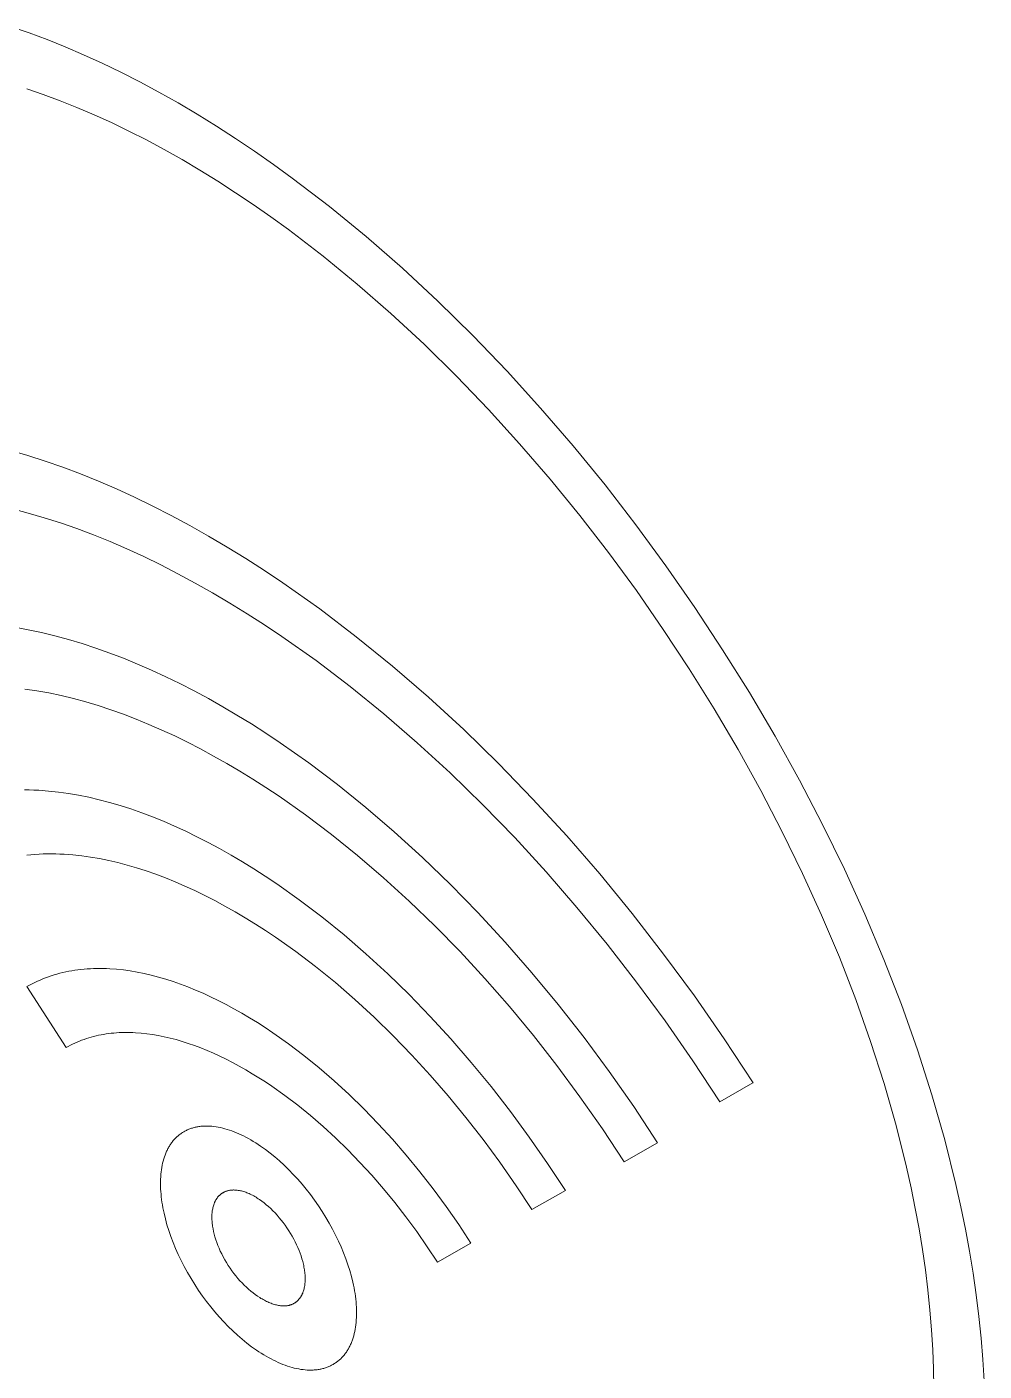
# Model space of a CAD drawing. Header units: inches. Extents: x -10 to 196, y -2 to 124.
# Drawn here: x 141.011 to 141.637, y 65.175 to 66.054 of the extents above; entities that cross this region are included whole.
import ezdxf

# ---------------------------------------------------------------- set-up
doc = ezdxf.new("R2010")
doc.units = ezdxf.units.IN
doc.layers.add('ZANO_R', color=7, linetype='Continuous', lineweight=0)

msp = doc.modelspace()

# ---------------------------------------------------------------- linework, layer by layer
at = {"layer": 'ZANO_R'}
for p, q in [((141.01227, 66.05018), (141.00062, 66.05416)), ((141.02405, 66.04582), (141.01227, 66.05018)), ((141.03595, 66.04107), (141.02405, 66.04582)), ((141.04797, 66.03594), (141.03595, 66.04107)), ((141.06011, 66.03042), (141.04797, 66.03594)), ((141.07236, 66.02451), (141.06011, 66.03042)), ((141.08472, 66.01822), (141.07236, 66.02451)), ((141.01075, 66.01368), (141.0216, 66.00997)), ((141.0216, 66.00997), (141.03257, 66.0059)), ((141.09718, 66.01152), (141.08472, 66.01822)), ((141.10975, 66.00444), (141.09718, 66.01152)), ((141.03257, 66.0059), (141.04365, 66.00148)), ((141.04365, 66.00148), (141.05484, 65.99671)), ((141.12234, 65.997), (141.10975, 66.00444)), ((141.05484, 65.99671), (141.06615, 65.99157)), ((141.13488, 65.98925), (141.12234, 65.997)), ((141.06615, 65.99157), (141.07756, 65.98606)), ((141.07756, 65.98606), (141.08907, 65.9802)), ((141.14737, 65.98121), (141.13488, 65.98925)), ((141.08907, 65.9802), (141.10068, 65.97397)), ((141.15979, 65.97287), (141.14737, 65.98121)), ((141.10068, 65.97397), (141.11238, 65.96737)), ((141.11238, 65.96737), (141.12411, 65.96044)), ((141.17215, 65.96424), (141.15979, 65.97287)), ((141.12411, 65.96044), (141.13579, 65.95322)), ((141.18444, 65.95534), (141.17215, 65.96424)), ((141.13579, 65.95322), (141.14742, 65.94573)), ((141.20879, 65.93672), (141.18444, 65.95534)), ((141.14742, 65.94573), (141.15899, 65.93797)), ((141.15899, 65.93797), (141.17049, 65.92993)), ((141.23282, 65.91706), (141.20879, 65.93672)), ((141.17049, 65.92993), (141.18194, 65.92164)), ((141.18194, 65.92164), (141.20462, 65.9043)), ((141.25649, 65.8964), (141.23282, 65.91706)), ((141.20462, 65.9043), (141.227, 65.88599)), ((141.27976, 65.87482), (141.25649, 65.8964)), ((141.227, 65.88599), (141.24904, 65.86675)), ((141.30261, 65.85234), (141.27976, 65.87482)), ((141.24904, 65.86675), (141.27071, 65.84665)), ((141.325, 65.82903), (141.30261, 65.85234)), ((141.27071, 65.84665), (141.29199, 65.82572)), ((141.29199, 65.82572), (141.31284, 65.80401)), ((141.34689, 65.80495), (141.325, 65.82903)), ((141.31284, 65.80401), (141.33323, 65.78158)), ((141.36826, 65.78013), (141.34689, 65.80495)), ((141.33323, 65.78158), (141.35313, 65.75846)), ((141.01153, 65.77391), (141.00025, 65.77721)), ((141.02292, 65.77026), (141.01153, 65.77391)), ((141.38906, 65.75464), (141.36826, 65.78013)), ((141.03441, 65.76624), (141.02292, 65.77026)), ((141.04601, 65.76186), (141.03441, 65.76624)), ((141.0577, 65.75712), (141.04601, 65.76186)), ((141.06948, 65.75202), (141.0577, 65.75712)), ((141.35313, 65.75846), (141.37251, 65.73472)), ((141.08136, 65.74657), (141.06948, 65.75202)), ((141.09332, 65.74076), (141.08136, 65.74657)), ((141.40927, 65.72852), (141.38906, 65.75464)), ((141.00137, 65.73903), (141.01177, 65.7363)), ((141.10536, 65.73459), (141.09332, 65.74076)), ((141.01177, 65.7363), (141.02228, 65.73322)), ((141.02228, 65.73322), (141.03288, 65.72981)), ((141.03288, 65.72981), (141.04359, 65.72607)), ((141.11747, 65.72807), (141.10536, 65.73459)), ((141.37251, 65.73472), (141.39133, 65.7104)), ((141.42886, 65.70183), (141.40927, 65.72852)), ((141.04359, 65.72607), (141.05438, 65.72199)), ((141.05438, 65.72199), (141.06527, 65.71758)), ((141.12966, 65.72119), (141.11747, 65.72807)), ((141.14188, 65.71398), (141.12966, 65.72119)), ((141.06527, 65.71758), (141.07625, 65.71284)), ((141.07625, 65.71284), (141.08731, 65.70776)), ((141.15406, 65.70647), (141.14188, 65.71398)), ((141.08731, 65.70776), (141.09844, 65.70234)), ((141.09844, 65.70234), (141.10966, 65.6966)), ((141.16622, 65.69867), (141.15406, 65.70647)), ((141.39133, 65.7104), (141.40958, 65.68554)), ((141.10966, 65.6966), (141.12094, 65.69052)), ((141.17834, 65.69058), (141.16622, 65.69867)), ((141.44779, 65.67462), (141.42886, 65.70183)), ((141.12094, 65.69052), (141.13229, 65.68412)), ((141.20245, 65.67355), (141.17834, 65.69058)), ((141.40958, 65.68554), (141.4272, 65.6602)), ((141.13229, 65.68412), (141.14367, 65.6774)), ((141.14367, 65.6774), (141.15502, 65.67041)), ((141.15502, 65.67041), (141.16634, 65.66315)), ((141.22638, 65.6554), (141.20245, 65.67355)), ((141.46602, 65.64694), (141.44779, 65.67462)), ((141.01169, 65.65999), (141.00304, 65.66156)), ((141.02041, 65.65814), (141.01169, 65.65999)), ((141.02921, 65.65601), (141.02041, 65.65814)), ((141.16634, 65.66315), (141.17762, 65.65561)), ((141.4272, 65.6602), (141.44418, 65.63442)), ((141.03807, 65.65361), (141.02921, 65.65601)), ((141.047, 65.65093), (141.03807, 65.65361)), ((141.056, 65.64798), (141.047, 65.65093)), ((141.17762, 65.65561), (141.20008, 65.63975)), ((141.25008, 65.63619), (141.22638, 65.6554)), ((141.06505, 65.64476), (141.056, 65.64798)), ((141.07415, 65.64128), (141.06505, 65.64476)), ((141.0833, 65.63753), (141.07415, 65.64128)), ((141.48353, 65.61884), (141.46602, 65.64694)), ((141.09249, 65.63352), (141.0833, 65.63753)), ((141.10172, 65.62925), (141.09249, 65.63352)), ((141.20008, 65.63975), (141.22237, 65.62285)), ((141.27352, 65.61593), (141.25008, 65.63619)), ((141.44418, 65.63442), (141.46049, 65.60825)), ((141.11099, 65.62473), (141.10172, 65.62925)), ((141.12029, 65.61995), (141.11099, 65.62473)), ((141.00953, 65.62122), (141.01736, 65.62004)), ((141.01736, 65.62004), (141.02526, 65.61861)), ((141.02526, 65.61861), (141.03323, 65.61692)), ((141.03323, 65.61692), (141.04127, 65.61497)), ((141.04127, 65.61497), (141.04937, 65.61278)), ((141.12961, 65.61492), (141.12029, 65.61995)), ((141.13896, 65.60964), (141.12961, 65.61492)), ((141.22237, 65.62285), (141.24444, 65.60496)), ((141.29666, 65.59468), (141.27352, 65.61593)), ((141.50027, 65.59038), (141.48353, 65.61884)), ((141.04937, 65.61278), (141.05754, 65.61033)), ((141.05754, 65.61033), (141.06576, 65.60763)), ((141.06576, 65.60763), (141.07403, 65.60469)), ((141.14832, 65.60412), (141.13896, 65.60964)), ((141.46049, 65.60825), (141.47608, 65.58174)), ((141.07403, 65.60469), (141.08235, 65.60151)), ((141.08235, 65.60151), (141.09071, 65.59808)), ((141.09071, 65.59808), (141.09911, 65.59441)), ((141.1577, 65.59835), (141.14832, 65.60412)), ((141.16708, 65.59234), (141.1577, 65.59835)), ((141.24444, 65.60496), (141.26626, 65.5861)), ((141.09911, 65.59441), (141.10755, 65.59051)), ((141.10755, 65.59051), (141.11602, 65.58638)), ((141.17647, 65.5861), (141.16708, 65.59234)), ((141.31948, 65.57245), (141.29666, 65.59468)), ((141.51622, 65.5616), (141.50027, 65.59038)), ((141.11602, 65.58638), (141.12452, 65.58201)), ((141.12452, 65.58201), (141.13304, 65.57741)), ((141.19525, 65.5729), (141.17647, 65.5861)), ((141.26626, 65.5861), (141.28782, 65.5663)), ((141.47608, 65.58174), (141.49094, 65.55494)), ((141.13304, 65.57741), (141.14159, 65.57259)), ((141.14159, 65.57259), (141.15014, 65.56754)), ((141.21399, 65.55877), (141.19525, 65.5729)), ((141.34193, 65.54928), (141.31948, 65.57245)), ((141.15014, 65.56754), (141.15871, 65.56227)), ((141.15871, 65.56227), (141.16729, 65.55678)), ((141.28782, 65.5663), (141.30907, 65.54559)), ((141.53135, 65.53257), (141.51622, 65.5616)), ((141.01233, 65.55523), (141.00922, 65.55527)), ((141.01547, 65.55513), (141.01233, 65.55523)), ((141.01863, 65.55498), (141.01547, 65.55513)), ((141.02501, 65.55452), (141.01863, 65.55498)), ((141.03148, 65.55383), (141.02501, 65.55452)), ((141.03803, 65.55291), (141.03148, 65.55383)), ((141.04466, 65.55178), (141.03803, 65.55291)), ((141.16729, 65.55678), (141.17587, 65.55107)), ((141.23266, 65.54374), (141.21399, 65.55877)), ((141.49094, 65.55494), (141.50503, 65.5279)), ((141.05137, 65.55042), (141.04466, 65.55178)), ((141.05815, 65.54884), (141.05137, 65.55042)), ((141.065, 65.54703), (141.05815, 65.54884)), ((141.07192, 65.54501), (141.065, 65.54703)), ((141.07891, 65.54276), (141.07192, 65.54501)), ((141.17587, 65.55107), (141.19304, 65.539)), ((141.30907, 65.54559), (141.32998, 65.52402)), ((141.36398, 65.52521), (141.34193, 65.54928)), ((141.08597, 65.5403), (141.07891, 65.54276)), ((141.09308, 65.53761), (141.08597, 65.5403)), ((141.10026, 65.5347), (141.09308, 65.53761)), ((141.19304, 65.539), (141.21016, 65.52609)), ((141.25122, 65.52783), (141.23266, 65.54374)), ((141.10749, 65.53158), (141.10026, 65.5347)), ((141.11477, 65.52823), (141.10749, 65.53158)), ((141.12211, 65.52466), (141.11477, 65.52823)), ((141.26965, 65.51106), (141.25122, 65.52783)), ((141.50503, 65.5279), (141.51831, 65.50066)), ((141.54562, 65.50332), (141.53135, 65.53257)), ((141.1295, 65.52088), (141.12211, 65.52466)), ((141.13694, 65.51688), (141.1295, 65.52088)), ((141.21016, 65.52609), (141.22723, 65.51236)), ((141.32998, 65.52402), (141.35052, 65.5016)), ((141.38561, 65.50027), (141.36398, 65.52521)), ((141.0108, 65.51259), (141.01345, 65.51285)), ((141.01345, 65.51285), (141.01611, 65.51307)), ((141.01611, 65.51307), (141.0188, 65.51323)), ((141.0188, 65.51323), (141.0215, 65.51335)), ((141.0215, 65.51335), (141.02423, 65.51341)), ((141.02423, 65.51341), (141.02698, 65.51343)), ((141.02698, 65.51343), (141.02974, 65.5134)), ((141.02974, 65.5134), (141.03253, 65.51331)), ((141.03253, 65.51331), (141.03534, 65.51318)), ((141.03534, 65.51318), (141.04101, 65.51276)), ((141.04101, 65.51276), (141.04675, 65.51215)), ((141.04675, 65.51215), (141.05257, 65.51134)), ((141.05257, 65.51134), (141.05846, 65.51033)), ((141.05846, 65.51033), (141.06441, 65.50912)), ((141.06441, 65.50912), (141.07044, 65.50772)), ((141.14442, 65.51265), (141.13694, 65.51688)), ((141.15191, 65.50823), (141.14442, 65.51265)), ((141.22723, 65.51236), (141.2442, 65.49781)), ((141.2879, 65.49344), (141.26965, 65.51106)), ((141.07044, 65.50772), (141.07652, 65.50612)), ((141.07652, 65.50612), (141.08267, 65.50432)), ((141.08267, 65.50432), (141.08888, 65.50232)), ((141.08888, 65.50232), (141.09514, 65.50013)), ((141.09514, 65.50013), (141.10146, 65.49775)), ((141.15939, 65.50362), (141.15191, 65.50823)), ((141.16685, 65.49884), (141.15939, 65.50362)), ((141.35052, 65.5016), (141.37066, 65.47838)), ((141.40677, 65.4745), (141.38561, 65.50027)), ((141.51831, 65.50066), (141.53077, 65.47328)), ((141.55899, 65.47392), (141.54562, 65.50332)), ((141.10146, 65.49775), (141.10783, 65.49517)), ((141.10783, 65.49517), (141.11425, 65.49239)), ((141.11425, 65.49239), (141.12072, 65.48942)), ((141.17429, 65.49387), (141.16685, 65.49884)), ((141.18909, 65.48342), (141.17429, 65.49387)), ((141.2442, 65.49781), (141.26104, 65.48248)), ((141.30594, 65.475), (141.2879, 65.49344)), ((141.12072, 65.48942), (141.12724, 65.48625)), ((141.12724, 65.48625), (141.1338, 65.48289)), ((141.1338, 65.48289), (141.1404, 65.47933)), ((141.20377, 65.47228), (141.18909, 65.48342)), ((141.26104, 65.48248), (141.27772, 65.46638)), ((141.1404, 65.47933), (141.14705, 65.47558)), ((141.14705, 65.47558), (141.1537, 65.47165)), ((141.32374, 65.45575), (141.30594, 65.475)), ((141.37066, 65.47838), (141.39037, 65.45438)), ((141.42742, 65.44793), (141.40677, 65.4745)), ((141.57143, 65.44442), (141.55899, 65.47392)), ((141.1537, 65.47165), (141.16034, 65.46756)), ((141.16034, 65.46756), (141.16697, 65.46331)), ((141.21832, 65.46049), (141.20377, 65.47228)), ((141.27772, 65.46638), (141.29421, 65.44952)), ((141.53077, 65.47328), (141.54236, 65.4458)), ((141.16697, 65.46331), (141.17357, 65.4589)), ((141.17357, 65.4589), (141.18672, 65.44962)), ((141.2327, 65.44806), (141.21832, 65.46049)), ((141.18672, 65.44962), (141.19976, 65.43973)), ((141.24691, 65.43501), (141.2327, 65.44806)), ((141.29421, 65.44952), (141.31048, 65.43193)), ((141.34126, 65.43572), (141.32374, 65.45575)), ((141.39037, 65.45438), (141.40961, 65.42963)), ((141.44755, 65.4206), (141.42742, 65.44793)), ((141.05451, 65.43843), (141.05242, 65.43834)), ((141.05662, 65.43848), (141.05451, 65.43843)), ((141.05873, 65.4385), (141.05662, 65.43848)), ((141.06087, 65.43847), (141.05873, 65.4385)), ((141.06302, 65.43841), (141.06087, 65.43847)), ((141.06519, 65.4383), (141.06302, 65.43841)), ((141.19976, 65.43973), (141.21267, 65.42926)), ((141.54236, 65.4458), (141.55306, 65.41827)), ((141.58292, 65.41486), (141.57143, 65.44442)), ((141.01779, 65.43013), (141.01605, 65.42931)), ((141.01956, 65.43092), (141.01779, 65.43013)), ((141.02134, 65.43166), (141.01956, 65.43092)), ((141.02315, 65.43237), (141.02134, 65.43166)), ((141.02497, 65.43304), (141.02315, 65.43237)), ((141.02682, 65.43367), (141.02497, 65.43304)), ((141.02868, 65.43426), (141.02682, 65.43367)), ((141.03056, 65.43482), (141.02868, 65.43426)), ((141.03246, 65.43533), (141.03056, 65.43482)), ((141.03438, 65.43581), (141.03246, 65.43533)), ((141.03631, 65.43624), (141.03438, 65.43581)), ((141.03827, 65.43664), (141.03631, 65.43624)), ((141.04024, 65.437), (141.03827, 65.43664)), ((141.04223, 65.43732), (141.04024, 65.437)), ((141.04423, 65.4376), (141.04223, 65.43732)), ((141.04625, 65.43784), (141.04423, 65.4376)), ((141.04829, 65.43805), (141.04625, 65.43784)), ((141.05035, 65.43822), (141.04829, 65.43805)), ((141.05242, 65.43834), (141.05035, 65.43822)), ((141.06956, 65.43798), (141.06519, 65.4383)), ((141.074, 65.43751), (141.06956, 65.43798)), ((141.07849, 65.43688), (141.074, 65.43751)), ((141.08303, 65.4361), (141.07849, 65.43688)), ((141.08763, 65.43517), (141.08303, 65.4361)), ((141.09227, 65.43409), (141.08763, 65.43517)), ((141.09697, 65.43285), (141.09227, 65.43409)), ((141.10171, 65.43147), (141.09697, 65.43285)), ((141.1065, 65.42993), (141.10171, 65.43147)), ((141.11134, 65.42824), (141.1065, 65.42993)), ((141.26091, 65.42137), (141.24691, 65.43501)), ((141.31048, 65.43193), (141.32649, 65.41363)), ((141.35847, 65.41493), (141.34126, 65.43572)), ((141.40961, 65.42963), (141.42835, 65.40417)), ((141.01261, 65.42754), (141.01093, 65.4266)), ((141.01093, 65.4266), (141.03648, 65.38672)), ((141.01432, 65.42844), (141.01261, 65.42754)), ((141.01605, 65.42931), (141.01432, 65.42844)), ((141.11621, 65.4264), (141.11134, 65.42824)), ((141.12113, 65.4244), (141.11621, 65.4264)), ((141.12609, 65.42226), (141.12113, 65.4244)), ((141.13108, 65.41997), (141.12609, 65.42226)), ((141.21267, 65.42926), (141.22545, 65.41822)), ((141.27469, 65.40715), (141.26091, 65.42137)), ((141.13611, 65.41752), (141.13108, 65.41997)), ((141.14118, 65.41493), (141.13611, 65.41752)), ((141.14627, 65.41219), (141.14118, 65.41493)), ((141.1514, 65.40929), (141.14627, 65.41219)), ((141.22545, 65.41822), (141.23806, 65.40663)), ((141.32649, 65.41363), (141.34222, 65.39463)), ((141.37532, 65.3934), (141.35847, 65.41493)), ((141.46711, 65.39253), (141.44755, 65.4206)), ((141.55306, 65.41827), (141.56283, 65.39074)), ((141.59341, 65.3853), (141.58292, 65.41486)), ((141.15654, 65.40626), (141.1514, 65.40929)), ((141.16166, 65.4031), (141.15654, 65.40626)), ((141.23806, 65.40663), (141.2505, 65.39452)), ((141.28822, 65.39238), (141.27469, 65.40715)), ((141.42835, 65.40417), (141.44657, 65.37804)), ((141.05611, 65.39441), (141.05773, 65.39478)), ((141.05773, 65.39478), (141.05936, 65.39511)), ((141.05936, 65.39511), (141.06101, 65.39541)), ((141.06101, 65.39541), (141.06268, 65.39568)), ((141.06268, 65.39568), (141.06436, 65.39591)), ((141.06436, 65.39591), (141.06605, 65.39612)), ((141.06605, 65.39612), (141.06775, 65.39629)), ((141.06775, 65.39629), (141.06948, 65.39643)), ((141.06948, 65.39643), (141.07121, 65.39653)), ((141.07121, 65.39653), (141.07296, 65.39661)), ((141.07296, 65.39661), (141.07472, 65.39665)), ((141.07472, 65.39665), (141.07649, 65.39666)), ((141.07649, 65.39666), (141.07828, 65.39664)), ((141.07828, 65.39664), (141.08008, 65.39659)), ((141.08008, 65.39659), (141.08189, 65.3965)), ((141.08189, 65.3965), (141.08555, 65.39623)), ((141.08555, 65.39623), (141.08926, 65.39584)), ((141.08926, 65.39584), (141.09302, 65.39531)), ((141.09302, 65.39531), (141.09682, 65.39466)), ((141.09682, 65.39466), (141.10066, 65.39388)), ((141.16677, 65.39982), (141.16166, 65.4031)), ((141.17187, 65.39642), (141.16677, 65.39982)), ((141.18202, 65.38925), (141.17187, 65.39642)), ((141.2505, 65.39452), (141.26274, 65.38189)), ((141.34222, 65.39463), (141.35763, 65.37495)), ((141.03649, 65.38671), (141.0379, 65.3875)), ((141.0379, 65.3875), (141.03932, 65.38825)), ((141.03932, 65.38825), (141.04077, 65.38898)), ((141.04077, 65.38898), (141.04223, 65.38967)), ((141.04223, 65.38967), (141.04371, 65.39032)), ((141.04371, 65.39032), (141.0452, 65.39095)), ((141.0452, 65.39095), (141.04671, 65.39154)), ((141.04671, 65.39154), (141.04824, 65.3921)), ((141.04824, 65.3921), (141.04978, 65.39263)), ((141.04978, 65.39263), (141.05134, 65.39312)), ((141.05134, 65.39312), (141.05292, 65.39358)), ((141.05292, 65.39358), (141.0545, 65.39401)), ((141.0545, 65.39401), (141.05611, 65.39441)), ((141.10066, 65.39388), (141.10455, 65.39297)), ((141.10455, 65.39297), (141.10848, 65.39194)), ((141.10848, 65.39194), (141.11245, 65.39078)), ((141.11245, 65.39078), (141.11646, 65.38949)), ((141.11646, 65.38949), (141.12051, 65.38808)), ((141.12051, 65.38808), (141.12459, 65.38654)), ((141.12459, 65.38654), (141.1287, 65.38487)), ((141.19208, 65.38162), (141.18202, 65.38925)), ((141.30149, 65.37708), (141.28822, 65.39238)), ((141.3918, 65.37114), (141.37532, 65.3934)), ((141.48606, 65.36377), (141.46711, 65.39253)), ((141.56283, 65.39074), (141.57164, 65.36326)), ((141.1287, 65.38487), (141.13285, 65.38308)), ((141.13285, 65.38308), (141.13703, 65.38116)), ((141.13703, 65.38116), (141.14124, 65.37911)), ((141.14124, 65.37911), (141.14547, 65.37694)), ((141.14547, 65.37694), (141.14974, 65.37464)), ((141.20205, 65.37354), (141.19208, 65.38162)), ((141.26274, 65.38189), (141.27476, 65.36877)), ((141.31448, 65.36126), (141.30149, 65.37708)), ((141.44657, 65.37804), (141.46422, 65.35125)), ((141.60287, 65.35579), (141.59341, 65.3853)), ((141.14974, 65.37464), (141.15403, 65.37222)), ((141.15403, 65.37222), (141.15833, 65.36968)), ((141.15833, 65.36968), (141.16262, 65.36704)), ((141.21191, 65.36502), (141.20205, 65.37354)), ((141.27476, 65.36877), (141.28655, 65.35518)), ((141.35763, 65.37495), (141.37268, 65.35461)), ((141.40785, 65.34818), (141.3918, 65.37114)), ((141.16262, 65.36704), (141.1669, 65.3643)), ((141.1669, 65.3643), (141.17116, 65.36145)), ((141.17116, 65.36145), (141.17965, 65.35545)), ((141.22164, 65.35608), (141.21191, 65.36502)), ((141.32716, 65.34495), (141.31448, 65.36126)), ((141.46422, 65.35125), (141.48582, 65.36363)), ((141.48582, 65.36363), (141.48606, 65.36377)), ((141.57164, 65.36326), (141.57947, 65.33588)), ((141.17965, 65.35545), (141.18807, 65.34907)), ((141.23124, 65.34672), (141.22164, 65.35608)), ((141.28655, 65.35518), (141.29808, 65.34113)), ((141.37268, 65.35461), (141.38735, 65.33362)), ((141.61128, 65.32639), (141.60287, 65.35579)), ((141.18807, 65.34907), (141.19641, 65.3423)), ((141.19641, 65.3423), (141.20466, 65.33518)), ((141.24068, 65.33698), (141.23124, 65.34672)), ((141.33951, 65.32818), (141.32716, 65.34495)), ((141.42345, 65.32454), (141.40785, 65.34818)), ((141.11632, 65.33311), (141.11576, 65.33287)), ((141.11687, 65.33335), (141.11632, 65.33311)), ((141.11743, 65.33357), (141.11687, 65.33335)), ((141.118, 65.33378), (141.11743, 65.33357)), ((141.11858, 65.33397), (141.118, 65.33378)), ((141.11916, 65.33416), (141.11858, 65.33397)), ((141.11974, 65.33433), (141.11916, 65.33416)), ((141.12033, 65.33449), (141.11974, 65.33433)), ((141.12093, 65.33464), (141.12033, 65.33449)), ((141.12154, 65.33477), (141.12093, 65.33464)), ((141.12214, 65.3349), (141.12154, 65.33477)), ((141.12276, 65.33501), (141.12214, 65.3349)), ((141.12338, 65.33511), (141.12276, 65.33501)), ((141.124, 65.3352), (141.12338, 65.33511)), ((141.12463, 65.33527), (141.124, 65.3352)), ((141.12527, 65.33534), (141.12463, 65.33527)), ((141.12591, 65.33539), (141.12527, 65.33534)), ((141.12655, 65.33543), (141.12591, 65.33539)), ((141.1272, 65.33545), (141.12655, 65.33543)), ((141.12786, 65.33547), (141.1272, 65.33545)), ((141.12852, 65.33547), (141.12786, 65.33547)), ((141.12918, 65.33547), (141.12852, 65.33547)), ((141.12985, 65.33545), (141.12918, 65.33547)), ((141.13053, 65.33541), (141.12985, 65.33545)), ((141.13189, 65.33531), (141.13053, 65.33541)), ((141.13327, 65.33517), (141.13189, 65.33531)), ((141.13467, 65.33497), (141.13327, 65.33517)), ((141.13608, 65.33473), (141.13467, 65.33497)), ((141.13751, 65.33444), (141.13608, 65.33473)), ((141.13896, 65.3341), (141.13751, 65.33444)), ((141.14042, 65.33372), (141.13896, 65.3341)), ((141.1419, 65.33329), (141.14042, 65.33372)), ((141.14339, 65.33281), (141.1419, 65.33329)), ((141.20466, 65.33518), (141.21281, 65.32769)), ((141.24996, 65.32686), (141.24068, 65.33698)), ((141.29808, 65.34113), (141.30934, 65.32665)), ((141.38735, 65.33362), (141.40161, 65.31202)), ((141.57947, 65.33588), (141.58628, 65.30864)), ((141.10548, 65.32443), (141.10512, 65.32392)), ((141.10585, 65.32493), (141.10548, 65.32443)), ((141.10623, 65.32541), (141.10585, 65.32493)), ((141.10662, 65.32589), (141.10623, 65.32541)), ((141.10702, 65.32636), (141.10662, 65.32589)), ((141.10743, 65.32681), (141.10702, 65.32636)), ((141.10785, 65.32726), (141.10743, 65.32681)), ((141.10828, 65.3277), (141.10785, 65.32726)), ((141.10872, 65.32812), (141.10828, 65.3277)), ((141.10917, 65.32853), (141.10872, 65.32812)), ((141.10962, 65.32894), (141.10917, 65.32853)), ((141.11009, 65.32933), (141.10962, 65.32894)), ((141.11057, 65.32971), (141.11009, 65.32933)), ((141.11105, 65.33008), (141.11057, 65.32971)), ((141.11155, 65.33044), (141.11105, 65.33008)), ((141.11205, 65.33079), (141.11155, 65.33044)), ((141.11257, 65.33113), (141.11205, 65.33079)), ((141.11309, 65.33146), (141.11257, 65.33113)), ((141.11363, 65.33177), (141.11309, 65.33146)), ((141.11415, 65.33206), (141.11363, 65.33177)), ((141.11468, 65.33234), (141.11415, 65.33206)), ((141.11522, 65.33261), (141.11468, 65.33234)), ((141.11576, 65.33287), (141.11522, 65.33261)), ((141.1449, 65.33228), (141.14339, 65.33281)), ((141.14641, 65.33171), (141.1449, 65.33228)), ((141.14795, 65.33109), (141.14641, 65.33171)), ((141.14949, 65.33042), (141.14795, 65.33109)), ((141.15104, 65.32971), (141.14949, 65.33042)), ((141.15261, 65.32895), (141.15104, 65.32971)), ((141.15418, 65.32814), (141.15261, 65.32895)), ((141.15577, 65.32729), (141.15418, 65.32814)), ((141.15737, 65.32638), (141.15577, 65.32729)), ((141.15897, 65.32544), (141.15737, 65.32638)), ((141.16056, 65.32446), (141.15897, 65.32544)), ((141.16215, 65.32343), (141.16056, 65.32446)), ((141.21281, 65.32769), (141.22084, 65.31987)), ((141.25906, 65.31637), (141.24996, 65.32686)), ((141.30934, 65.32665), (141.32031, 65.31175)), ((141.35151, 65.31095), (141.33951, 65.32818)), ((141.40161, 65.31202), (141.42345, 65.32454)), ((141.61859, 65.29714), (141.61128, 65.32639)), ((141.10126, 65.31649), (141.10081, 65.31522)), ((141.1015, 65.31712), (141.10126, 65.31649)), ((141.10175, 65.31773), (141.1015, 65.31712)), ((141.10201, 65.31834), (141.10175, 65.31773)), ((141.10228, 65.31894), (141.10201, 65.31834)), ((141.10256, 65.31953), (141.10228, 65.31894)), ((141.10284, 65.32011), (141.10256, 65.31953)), ((141.10314, 65.32069), (141.10284, 65.32011)), ((141.10345, 65.32125), (141.10314, 65.32069)), ((141.10376, 65.3218), (141.10345, 65.32125)), ((141.10409, 65.32235), (141.10376, 65.3218)), ((141.10442, 65.32288), (141.10409, 65.32235)), ((141.10476, 65.32341), (141.10442, 65.32288)), ((141.10512, 65.32392), (141.10476, 65.32341)), ((141.16374, 65.32237), (141.16215, 65.32343)), ((141.1669, 65.32014), (141.16374, 65.32237)), ((141.17004, 65.31777), (141.1669, 65.32014)), ((141.17314, 65.31525), (141.17004, 65.31777)), ((141.22084, 65.31987), (141.22874, 65.31172)), ((141.26796, 65.30553), (141.25906, 65.31637)), ((141.09888, 65.3069), (141.09869, 65.30541)), ((141.09911, 65.30836), (141.09888, 65.3069)), ((141.09937, 65.30979), (141.09911, 65.30836)), ((141.09968, 65.3112), (141.09937, 65.30979)), ((141.10002, 65.31257), (141.09968, 65.3112)), ((141.10039, 65.31391), (141.10002, 65.31257)), ((141.10081, 65.31522), (141.10039, 65.31391)), ((141.17621, 65.3126), (141.17314, 65.31525)), ((141.17924, 65.30981), (141.17621, 65.3126)), ((141.18223, 65.3069), (141.17924, 65.30981)), ((141.18517, 65.30387), (141.18223, 65.3069)), ((141.22874, 65.31172), (141.2365, 65.30324)), ((141.32031, 65.31175), (141.33097, 65.29646)), ((141.36314, 65.2933), (141.35151, 65.31095)), ((141.58628, 65.30864), (141.58929, 65.29509)), ((141.09829, 65.29918), (141.09828, 65.29757)), ((141.09833, 65.30078), (141.09829, 65.29918)), ((141.09841, 65.30235), (141.09833, 65.30078)), ((141.09853, 65.30389), (141.09841, 65.30235)), ((141.09869, 65.30541), (141.09853, 65.30389)), ((141.18806, 65.30071), (141.18517, 65.30387)), ((141.19089, 65.29745), (141.18806, 65.30071)), ((141.2365, 65.30324), (141.24411, 65.29447)), ((141.27665, 65.29435), (141.26796, 65.30553)), ((141.09828, 65.29757), (141.09831, 65.29592)), ((141.09831, 65.29592), (141.09837, 65.29426)), ((141.09837, 65.29426), (141.09848, 65.29257)), ((141.09848, 65.29257), (141.09862, 65.29086)), ((141.09862, 65.29086), (141.09879, 65.28913)), ((141.09879, 65.28913), (141.099, 65.28739)), ((141.13567, 65.28885), (141.13586, 65.28908)), ((141.13586, 65.28908), (141.13605, 65.2893)), ((141.13605, 65.2893), (141.13624, 65.28952)), ((141.13624, 65.28952), (141.13644, 65.28973)), ((141.13644, 65.28973), (141.13664, 65.28993)), ((141.13664, 65.28993), (141.13685, 65.29014)), ((141.13685, 65.29014), (141.13706, 65.29033)), ((141.13706, 65.29033), (141.13728, 65.29053)), ((141.13728, 65.29053), (141.1375, 65.29071)), ((141.1375, 65.29071), (141.13773, 65.2909)), ((141.13773, 65.2909), (141.13796, 65.29107)), ((141.13796, 65.29107), (141.1382, 65.29124)), ((141.1382, 65.29124), (141.13844, 65.29141)), ((141.13844, 65.29141), (141.13868, 65.29157)), ((141.13868, 65.29157), (141.13893, 65.29173)), ((141.13893, 65.29173), (141.13918, 65.29187)), ((141.13918, 65.29187), (141.13943, 65.29201)), ((141.13943, 65.29201), (141.13969, 65.29215)), ((141.13969, 65.29215), (141.13994, 65.29228)), ((141.13994, 65.29228), (141.1402, 65.2924)), ((141.1402, 65.2924), (141.14046, 65.29251)), ((141.14046, 65.29251), (141.14073, 65.29263)), ((141.14073, 65.29263), (141.14099, 65.29273)), ((141.14099, 65.29273), (141.14127, 65.29283)), ((141.14127, 65.29283), (141.14154, 65.29292)), ((141.14154, 65.29292), (141.14181, 65.29301)), ((141.14181, 65.29301), (141.14209, 65.29309)), ((141.14209, 65.29309), (141.14237, 65.29317)), ((141.14237, 65.29317), (141.14266, 65.29324)), ((141.14266, 65.29324), (141.14295, 65.2933)), ((141.14295, 65.2933), (141.14324, 65.29336)), ((141.14324, 65.29336), (141.14353, 65.29342)), ((141.14353, 65.29342), (141.14382, 65.29346)), ((141.14382, 65.29346), (141.14412, 65.29351)), ((141.14412, 65.29351), (141.14442, 65.29354)), ((141.14442, 65.29354), (141.14472, 65.29357)), ((141.14472, 65.29357), (141.14503, 65.2936)), ((141.14503, 65.2936), (141.14533, 65.29362)), ((141.14533, 65.29362), (141.14564, 65.29363)), ((141.14564, 65.29363), (141.14595, 65.29364)), ((141.14595, 65.29364), (141.14627, 65.29364)), ((141.14627, 65.29364), (141.14658, 65.29363)), ((141.14658, 65.29363), (141.1469, 65.29363)), ((141.1469, 65.29363), (141.14722, 65.29361)), ((141.14722, 65.29361), (141.14787, 65.29356)), ((141.14787, 65.29356), (141.14853, 65.29349)), ((141.14853, 65.29349), (141.14919, 65.2934)), ((141.14919, 65.2934), (141.14987, 65.29328)), ((141.14987, 65.29328), (141.15055, 65.29315)), ((141.15055, 65.29315), (141.15124, 65.29299)), ((141.15124, 65.29299), (141.15193, 65.2928)), ((141.15193, 65.2928), (141.15264, 65.2926)), ((141.15264, 65.2926), (141.15335, 65.29237)), ((141.15335, 65.29237), (141.15406, 65.29212)), ((141.15406, 65.29212), (141.15478, 65.29185)), ((141.15478, 65.29185), (141.15551, 65.29155)), ((141.15551, 65.29155), (141.15625, 65.29124)), ((141.15625, 65.29124), (141.15699, 65.2909)), ((141.15699, 65.2909), (141.15773, 65.29053)), ((141.15773, 65.29053), (141.15848, 65.29015)), ((141.15848, 65.29015), (141.15924, 65.28974)), ((141.15924, 65.28974), (141.16, 65.28931)), ((141.16, 65.28931), (141.16076, 65.28887)), ((141.19366, 65.29407), (141.19089, 65.29745)), ((141.19637, 65.29059), (141.19366, 65.29407)), ((141.199, 65.28701), (141.19637, 65.29059)), ((141.24411, 65.29447), (141.25156, 65.2854)), ((141.28511, 65.28285), (141.27665, 65.29435)), ((141.33097, 65.29646), (141.3413, 65.28078)), ((141.3413, 65.28078), (141.36314, 65.2933)), ((141.58929, 65.29509), (141.59204, 65.28159)), ((141.62183, 65.28259), (141.61859, 65.29714)), ((141.099, 65.28739), (141.09925, 65.28562)), ((141.09925, 65.28562), (141.09953, 65.28384)), ((141.09953, 65.28384), (141.09985, 65.28203)), ((141.09985, 65.28203), (141.1006, 65.27838)), ((141.13218, 65.28004), (141.13228, 65.28073)), ((141.13228, 65.28073), (141.13241, 65.28141)), ((141.13241, 65.28141), (141.13255, 65.28208)), ((141.13255, 65.28208), (141.13272, 65.28273)), ((141.13272, 65.28273), (141.1329, 65.28337)), ((141.1329, 65.28337), (141.13309, 65.284)), ((141.13309, 65.284), (141.13331, 65.2846)), ((141.13331, 65.2846), (141.13342, 65.2849)), ((141.13342, 65.2849), (141.13354, 65.28519)), ((141.13354, 65.28519), (141.13366, 65.28548)), ((141.13366, 65.28548), (141.13379, 65.28577)), ((141.13379, 65.28577), (141.13392, 65.28605)), ((141.13392, 65.28605), (141.13406, 65.28633)), ((141.13406, 65.28633), (141.1342, 65.2866)), ((141.1342, 65.2866), (141.13435, 65.28687)), ((141.13435, 65.28687), (141.1345, 65.28713)), ((141.1345, 65.28713), (141.13465, 65.28739)), ((141.13465, 65.28739), (141.13481, 65.28764)), ((141.13481, 65.28764), (141.13497, 65.28789)), ((141.13497, 65.28789), (141.13514, 65.28814)), ((141.13514, 65.28814), (141.13531, 65.28838)), ((141.13531, 65.28838), (141.13549, 65.28862)), ((141.13549, 65.28862), (141.13567, 65.28885)), ((141.16076, 65.28887), (141.16152, 65.2884)), ((141.16152, 65.2884), (141.16227, 65.28791)), ((141.16227, 65.28791), (141.16303, 65.28741)), ((141.16303, 65.28741), (141.16453, 65.28635)), ((141.16453, 65.28635), (141.16602, 65.28521)), ((141.16602, 65.28521), (141.1675, 65.28402)), ((141.1675, 65.28402), (141.16896, 65.28275)), ((141.16896, 65.28275), (141.1704, 65.28143)), ((141.1704, 65.28143), (141.17182, 65.28004)), ((141.20156, 65.28333), (141.199, 65.28701)), ((141.20405, 65.27957), (141.20156, 65.28333)), ((141.25156, 65.2854), (141.25883, 65.27605)), ((141.29334, 65.27105), (141.28511, 65.28285)), ((141.59204, 65.28159), (141.59452, 65.26816)), ((141.62478, 65.2681), (141.62183, 65.28259)), ((141.1006, 65.27838), (141.1015, 65.27467)), ((141.1015, 65.27467), (141.10253, 65.27091)), ((141.13189, 65.27559), (141.1319, 65.27637)), ((141.13191, 65.27481), (141.13189, 65.27559)), ((141.1319, 65.27637), (141.13192, 65.27712)), ((141.13194, 65.27402), (141.13191, 65.27481)), ((141.13192, 65.27712), (141.13195, 65.27787)), ((141.13199, 65.27322), (141.13194, 65.27402)), ((141.13195, 65.27787), (141.13201, 65.27861)), ((141.13205, 65.27241), (141.13199, 65.27322)), ((141.13201, 65.27861), (141.13208, 65.27933)), ((141.13214, 65.27158), (141.13205, 65.27241)), ((141.13208, 65.27933), (141.13218, 65.28004)), ((141.13224, 65.27075), (141.13214, 65.27158)), ((141.17182, 65.28004), (141.17322, 65.2786)), ((141.17322, 65.2786), (141.1746, 65.2771)), ((141.1746, 65.2771), (141.17595, 65.27554)), ((141.17595, 65.27554), (141.17726, 65.27394)), ((141.17726, 65.27394), (141.17855, 65.27228)), ((141.17855, 65.27228), (141.17981, 65.27058)), ((141.20643, 65.27574), (141.20405, 65.27957)), ((141.20869, 65.27189), (141.20643, 65.27574)), ((141.21083, 65.26803), (141.20869, 65.27189)), ((141.25883, 65.27605), (141.26591, 65.26643)), ((141.10253, 65.27091), (141.10372, 65.2671)), ((141.10372, 65.2671), (141.10504, 65.26325)), ((141.10504, 65.26325), (141.10651, 65.25936)), ((141.13235, 65.26991), (141.13224, 65.27075)), ((141.13249, 65.26906), (141.13235, 65.26991)), ((141.13264, 65.2682), (141.13249, 65.26906)), ((141.133, 65.26647), (141.13264, 65.2682)), ((141.13342, 65.2647), (141.133, 65.26647)), ((141.13392, 65.26291), (141.13342, 65.2647)), ((141.13448, 65.2611), (141.13392, 65.26291)), ((141.17981, 65.27058), (141.18103, 65.26883)), ((141.18103, 65.26883), (141.18221, 65.26703)), ((141.18221, 65.26703), (141.18334, 65.26522)), ((141.18334, 65.26522), (141.18442, 65.26338)), ((141.18442, 65.26338), (141.18543, 65.26154)), ((141.21284, 65.26415), (141.21083, 65.26803)), ((141.21472, 65.26026), (141.21284, 65.26415)), ((141.26591, 65.26643), (141.2728, 65.25655)), ((141.30131, 65.25895), (141.29334, 65.27105)), ((141.59452, 65.26816), (141.59672, 65.25479)), ((141.62744, 65.25367), (141.62478, 65.2681)), ((141.10651, 65.25936), (141.10811, 65.25545)), ((141.10811, 65.25545), (141.10986, 65.25152)), ((141.13511, 65.25927), (141.13448, 65.2611)), ((141.13581, 65.25742), (141.13511, 65.25927)), ((141.13657, 65.25556), (141.13581, 65.25742)), ((141.13741, 65.25369), (141.13657, 65.25556)), ((141.18543, 65.26154), (141.18639, 65.2597)), ((141.18639, 65.2597), (141.18729, 65.25785)), ((141.18729, 65.25785), (141.18812, 65.256)), ((141.18812, 65.256), (141.18889, 65.25416)), ((141.18889, 65.25416), (141.18959, 65.25231)), ((141.21647, 65.25637), (141.21472, 65.26026)), ((141.21809, 65.25249), (141.21647, 65.25637)), ((141.2728, 65.25655), (141.27947, 65.24642)), ((141.27947, 65.24642), (141.30131, 65.25895)), ((141.59672, 65.25479), (141.59865, 65.24149)), ((141.10986, 65.25152), (141.11176, 65.24757)), ((141.11176, 65.24757), (141.11379, 65.24362)), ((141.13831, 65.25181), (141.13741, 65.25369)), ((141.13927, 65.24993), (141.13831, 65.25181)), ((141.14031, 65.24804), (141.13927, 65.24993)), ((141.14141, 65.24616), (141.14031, 65.24804)), ((141.14257, 65.24429), (141.14141, 65.24616)), ((141.18959, 65.25231), (141.19024, 65.25048)), ((141.19024, 65.25048), (141.19081, 65.24866)), ((141.19081, 65.24866), (141.19132, 65.24685)), ((141.19132, 65.24685), (141.19176, 65.24506)), ((141.19176, 65.24506), (141.19195, 65.24417)), ((141.21957, 65.24862), (141.21809, 65.25249)), ((141.22092, 65.24477), (141.21957, 65.24862)), ((141.6298, 65.23932), (141.62744, 65.25367)), ((141.11379, 65.24362), (141.11596, 65.23966)), ((141.11596, 65.23966), (141.11827, 65.23571)), ((141.14376, 65.2425), (141.14257, 65.24429)), ((141.14498, 65.24076), (141.14376, 65.2425)), ((141.14624, 65.23907), (141.14498, 65.24076)), ((141.14754, 65.23743), (141.14624, 65.23907)), ((141.14887, 65.23584), (141.14754, 65.23743)), ((141.19195, 65.24417), (141.19213, 65.24328)), ((141.19213, 65.24328), (141.19229, 65.2424)), ((141.19229, 65.2424), (141.19243, 65.24153)), ((141.19243, 65.24153), (141.19255, 65.24067)), ((141.19255, 65.24067), (141.19265, 65.23981)), ((141.19265, 65.23981), (141.19274, 65.23895)), ((141.19274, 65.23895), (141.19281, 65.23811)), ((141.19281, 65.23811), (141.19286, 65.23727)), ((141.19286, 65.23727), (141.19289, 65.23645)), ((141.19289, 65.23645), (141.19291, 65.23564)), ((141.22213, 65.24093), (141.22092, 65.24477)), ((141.22319, 65.23713), (141.22213, 65.24093)), ((141.22412, 65.23336), (141.22319, 65.23713)), ((141.59865, 65.24149), (141.60029, 65.22828)), ((141.63187, 65.22504), (141.6298, 65.23932)), ((141.11827, 65.23571), (141.12072, 65.23176)), ((141.12072, 65.23176), (141.12321, 65.228)), ((141.12321, 65.228), (141.12577, 65.22432)), ((141.15023, 65.2343), (141.14887, 65.23584)), ((141.15161, 65.23283), (141.15023, 65.2343)), ((141.15302, 65.23141), (141.15161, 65.23283)), ((141.15445, 65.23005), (141.15302, 65.23141)), ((141.1559, 65.22875), (141.15445, 65.23005)), ((141.15735, 65.22751), (141.1559, 65.22875)), ((141.15882, 65.22634), (141.15735, 65.22751)), ((141.19185, 65.22777), (141.19164, 65.22716)), ((141.19203, 65.22841), (141.19185, 65.22777)), ((141.1922, 65.22906), (141.19203, 65.22841)), ((141.19235, 65.22973), (141.1922, 65.22906)), ((141.19248, 65.23041), (141.19235, 65.22973)), ((141.1926, 65.23111), (141.19248, 65.23041)), ((141.1927, 65.23183), (141.1926, 65.23111)), ((141.19277, 65.23256), (141.1927, 65.23183)), ((141.19283, 65.23331), (141.19277, 65.23256)), ((141.19288, 65.23407), (141.19283, 65.23331)), ((141.1929, 65.23485), (141.19288, 65.23407)), ((141.19291, 65.23564), (141.1929, 65.23485)), ((141.22452, 65.23149), (141.22412, 65.23336)), ((141.2249, 65.22963), (141.22452, 65.23149)), ((141.22523, 65.22779), (141.2249, 65.22963)), ((141.22553, 65.22595), (141.22523, 65.22779)), ((141.60029, 65.22828), (141.60165, 65.21514)), ((141.12577, 65.22432), (141.12841, 65.22074)), ((141.12841, 65.22074), (141.13111, 65.21726)), ((141.1603, 65.22524), (141.15882, 65.22634)), ((141.16178, 65.22421), (141.1603, 65.22524)), ((141.16326, 65.22325), (141.16178, 65.22421)), ((141.164, 65.22279), (141.16326, 65.22325)), ((141.16474, 65.22236), (141.164, 65.22279)), ((141.16548, 65.22194), (141.16474, 65.22236)), ((141.16622, 65.22154), (141.16548, 65.22194)), ((141.16695, 65.22116), (141.16622, 65.22154)), ((141.16768, 65.2208), (141.16695, 65.22116)), ((141.16841, 65.22046), (141.16768, 65.2208)), ((141.16914, 65.22014), (141.16841, 65.22046)), ((141.16986, 65.21984), (141.16914, 65.22014)), ((141.17058, 65.21956), (141.16986, 65.21984)), ((141.17129, 65.2193), (141.17058, 65.21956)), ((141.172, 65.21906), (141.17129, 65.2193)), ((141.17271, 65.21884), (141.172, 65.21906)), ((141.1734, 65.21864), (141.17271, 65.21884)), ((141.1741, 65.21846), (141.1734, 65.21864)), ((141.18403, 65.21872), (141.18376, 65.21862)), ((141.1843, 65.21883), (141.18403, 65.21872)), ((141.18456, 65.21894), (141.1843, 65.21883)), ((141.18482, 65.21906), (141.18456, 65.21894)), ((141.18508, 65.21918), (141.18482, 65.21906)), ((141.18533, 65.21932), (141.18508, 65.21918)), ((141.18558, 65.21946), (141.18533, 65.21932)), ((141.18583, 65.2196), (141.18558, 65.21946)), ((141.18607, 65.21975), (141.18583, 65.2196)), ((141.18631, 65.21991), (141.18607, 65.21975)), ((141.18654, 65.22007), (141.18631, 65.21991)), ((141.18677, 65.22023), (141.18654, 65.22007)), ((141.187, 65.22041), (141.18677, 65.22023)), ((141.18722, 65.22058), (141.187, 65.22041)), ((141.18744, 65.22076), (141.18722, 65.22058)), ((141.18765, 65.22095), (141.18744, 65.22076)), ((141.18786, 65.22114), (141.18765, 65.22095)), ((141.18807, 65.22134), (141.18786, 65.22114)), ((141.18827, 65.22154), (141.18807, 65.22134)), ((141.18847, 65.22174), (141.18827, 65.22154)), ((141.18866, 65.22196), (141.18847, 65.22174)), ((141.18885, 65.22217), (141.18866, 65.22196)), ((141.18904, 65.22239), (141.18885, 65.22217)), ((141.18922, 65.22262), (141.18904, 65.22239)), ((141.18939, 65.22285), (141.18922, 65.22262)), ((141.18957, 65.22308), (141.18939, 65.22285)), ((141.18974, 65.22332), (141.18957, 65.22308)), ((141.1899, 65.22357), (141.18974, 65.22332)), ((141.19006, 65.22382), (141.1899, 65.22357)), ((141.19021, 65.22407), (141.19006, 65.22382)), ((141.19037, 65.22433), (141.19021, 65.22407)), ((141.19051, 65.22459), (141.19037, 65.22433)), ((141.19066, 65.22486), (141.19051, 65.22459)), ((141.19079, 65.22513), (141.19066, 65.22486)), ((141.19093, 65.2254), (141.19079, 65.22513)), ((141.19106, 65.22569), (141.19093, 65.2254)), ((141.19118, 65.22597), (141.19106, 65.22569)), ((141.19131, 65.22626), (141.19118, 65.22597)), ((141.19142, 65.22655), (141.19131, 65.22626)), ((141.19164, 65.22716), (141.19142, 65.22655)), ((141.22578, 65.22413), (141.22553, 65.22595)), ((141.22601, 65.22232), (141.22578, 65.22413)), ((141.22619, 65.22053), (141.22601, 65.22232)), ((141.22633, 65.21875), (141.22619, 65.22053)), ((141.22644, 65.217), (141.22633, 65.21875)), ((141.63363, 65.21085), (141.63187, 65.22504)), ((141.13111, 65.21726), (141.13388, 65.21388)), ((141.13388, 65.21388), (141.13672, 65.21062)), ((141.13672, 65.21062), (141.13961, 65.20747)), ((141.17478, 65.21831), (141.1741, 65.21846)), ((141.17546, 65.21817), (141.17478, 65.21831)), ((141.17613, 65.21806), (141.17546, 65.21817)), ((141.1768, 65.21797), (141.17613, 65.21806)), ((141.17745, 65.21791), (141.1768, 65.21797)), ((141.1781, 65.21786), (141.17745, 65.21791)), ((141.17842, 65.21785), (141.1781, 65.21786)), ((141.17874, 65.21784), (141.17842, 65.21785)), ((141.17906, 65.21784), (141.17874, 65.21784)), ((141.17937, 65.21784), (141.17906, 65.21784)), ((141.17968, 65.21785), (141.17937, 65.21784)), ((141.17999, 65.21787), (141.17968, 65.21785)), ((141.1803, 65.21789), (141.17999, 65.21787)), ((141.1806, 65.21792), (141.1803, 65.21789)), ((141.1809, 65.21795), (141.1806, 65.21792)), ((141.1812, 65.21799), (141.1809, 65.21795)), ((141.1815, 65.21804), (141.1812, 65.21799)), ((141.18179, 65.21809), (141.1815, 65.21804)), ((141.18208, 65.21815), (141.18179, 65.21809)), ((141.18237, 65.21821), (141.18208, 65.21815)), ((141.18265, 65.21828), (141.18237, 65.21821)), ((141.18294, 65.21835), (141.18265, 65.21828)), ((141.18321, 65.21844), (141.18294, 65.21835)), ((141.18349, 65.21852), (141.18321, 65.21844)), ((141.18376, 65.21862), (141.18349, 65.21852)), ((141.22638, 65.20867), (141.22647, 65.21027)), ((141.22651, 65.21527), (141.22644, 65.217)), ((141.22647, 65.21027), (141.22652, 65.21191)), ((141.22653, 65.21357), (141.22651, 65.21527)), ((141.22652, 65.21191), (141.22653, 65.21357)), ((141.60165, 65.21514), (141.60271, 65.2021)), ((141.63509, 65.19675), (141.63363, 65.21085)), ((141.13961, 65.20747), (141.14255, 65.20443)), ((141.14255, 65.20443), (141.14553, 65.20152)), ((141.14553, 65.20152), (141.14857, 65.19874)), ((141.22505, 65.19973), (141.22537, 65.20114)), ((141.22537, 65.20114), (141.22565, 65.20258)), ((141.22565, 65.20258), (141.22589, 65.20405)), ((141.22589, 65.20405), (141.22609, 65.20556)), ((141.22609, 65.20556), (141.22626, 65.2071)), ((141.22626, 65.2071), (141.22638, 65.20867)), ((141.60271, 65.2021), (141.60348, 65.18923)), ((141.14857, 65.19874), (141.15163, 65.19608)), ((141.15163, 65.19608), (141.15474, 65.19357)), ((141.15474, 65.19357), (141.15787, 65.19119)), ((141.22238, 65.19205), (141.22265, 65.19264)), ((141.22265, 65.19264), (141.22291, 65.19324)), ((141.22291, 65.19324), (141.22317, 65.19385)), ((141.22317, 65.19385), (141.22342, 65.19447)), ((141.22342, 65.19447), (141.22365, 65.19509)), ((141.22365, 65.19509), (141.22388, 65.19573)), ((141.22388, 65.19573), (141.22431, 65.19703)), ((141.22431, 65.19703), (141.2247, 65.19836)), ((141.2247, 65.19836), (141.22505, 65.19973)), ((141.63624, 65.18275), (141.63509, 65.19675)), ((141.15787, 65.19119), (141.16103, 65.18896)), ((141.16103, 65.18896), (141.16262, 65.1879)), ((141.16262, 65.1879), (141.16421, 65.18688)), ((141.16421, 65.18688), (141.1658, 65.1859)), ((141.1658, 65.1859), (141.1674, 65.18495)), ((141.1674, 65.18495), (141.169, 65.18405)), ((141.169, 65.18405), (141.17058, 65.1832)), ((141.21594, 65.1831), (141.21637, 65.18351)), ((141.21637, 65.18351), (141.21679, 65.18393)), ((141.21679, 65.18393), (141.21721, 65.18437)), ((141.21721, 65.18437), (141.21761, 65.18481)), ((141.21761, 65.18481), (141.21801, 65.18526)), ((141.21801, 65.18526), (141.2184, 65.18573)), ((141.2184, 65.18573), (141.21878, 65.1862)), ((141.21878, 65.1862), (141.21915, 65.18668)), ((141.21915, 65.18668), (141.21951, 65.18717)), ((141.21951, 65.18717), (141.21987, 65.18768)), ((141.21987, 65.18768), (141.22021, 65.18819)), ((141.22021, 65.18819), (141.22055, 65.18871)), ((141.22055, 65.18871), (141.22088, 65.18925)), ((141.22088, 65.18925), (141.22119, 65.18979)), ((141.22119, 65.18979), (141.2215, 65.19034)), ((141.2215, 65.19034), (141.2218, 65.1909)), ((141.2218, 65.1909), (141.22209, 65.19147)), ((141.22209, 65.19147), (141.22238, 65.19205)), ((141.60348, 65.18923), (141.60395, 65.17661)), ((141.17058, 65.1832), (141.17216, 65.18239)), ((141.17216, 65.18239), (141.17373, 65.18163)), ((141.17373, 65.18163), (141.17528, 65.18091)), ((141.17528, 65.18091), (141.17683, 65.18025)), ((141.17683, 65.18025), (141.17836, 65.17963)), ((141.17836, 65.17963), (141.17988, 65.17905)), ((141.17988, 65.17905), (141.18138, 65.17853)), ((141.18138, 65.17853), (141.18288, 65.17805)), ((141.18288, 65.17805), (141.18435, 65.17761)), ((141.18435, 65.17761), (141.18582, 65.17723)), ((141.18582, 65.17723), (141.18726, 65.17689)), ((141.18726, 65.17689), (141.18869, 65.1766)), ((141.18869, 65.1766), (141.19011, 65.17636)), ((141.19011, 65.17636), (141.19151, 65.17617)), ((141.19151, 65.17617), (141.19289, 65.17602)), ((141.19289, 65.17602), (141.19425, 65.17592)), ((141.19425, 65.17592), (141.19492, 65.17589)), ((141.19492, 65.17589), (141.19559, 65.17587)), ((141.19559, 65.17587), (141.19626, 65.17586)), ((141.19626, 65.17586), (141.19692, 65.17586)), ((141.19692, 65.17586), (141.19757, 65.17588)), ((141.19757, 65.17588), (141.19822, 65.17591)), ((141.19822, 65.17591), (141.19887, 65.17595)), ((141.19887, 65.17595), (141.19951, 65.176)), ((141.19951, 65.176), (141.20014, 65.17606)), ((141.20014, 65.17606), (141.20077, 65.17614)), ((141.20077, 65.17614), (141.2014, 65.17623)), ((141.2014, 65.17623), (141.20202, 65.17633)), ((141.20202, 65.17633), (141.20263, 65.17644)), ((141.20263, 65.17644), (141.20324, 65.17656)), ((141.20324, 65.17656), (141.20384, 65.1767)), ((141.20384, 65.1767), (141.20444, 65.17685)), ((141.20444, 65.17685), (141.20503, 65.17701)), ((141.20503, 65.17701), (141.20561, 65.17718)), ((141.20561, 65.17718), (141.20619, 65.17736)), ((141.20619, 65.17736), (141.20677, 65.17756)), ((141.20677, 65.17756), (141.20734, 65.17777)), ((141.20734, 65.17777), (141.2079, 65.17799)), ((141.2079, 65.17799), (141.20845, 65.17822)), ((141.20845, 65.17822), (141.209, 65.17847)), ((141.209, 65.17847), (141.20955, 65.17872)), ((141.20955, 65.17872), (141.21008, 65.17899)), ((141.21008, 65.17899), (141.21062, 65.17928)), ((141.21062, 65.17928), (141.21114, 65.17957)), ((141.21114, 65.17957), (141.21166, 65.17987)), ((141.21166, 65.17987), (141.21217, 65.18019)), ((141.21217, 65.18019), (141.21267, 65.18052)), ((141.21267, 65.18052), (141.21316, 65.18085)), ((141.21316, 65.18085), (141.21364, 65.1812)), ((141.21364, 65.1812), (141.21412, 65.18156)), ((141.21412, 65.18156), (141.21459, 65.18193)), ((141.21459, 65.18193), (141.21505, 65.18231)), ((141.21505, 65.18231), (141.21549, 65.1827)), ((141.21549, 65.1827), (141.21594, 65.1831)), ((141.60395, 65.17661), (141.60413, 65.16424)), ((141.63706, 65.16893), (141.63624, 65.18275))]:
    msp.add_line(p, q, dxfattribs=at)

doc.saveas('drawing.dxf')
